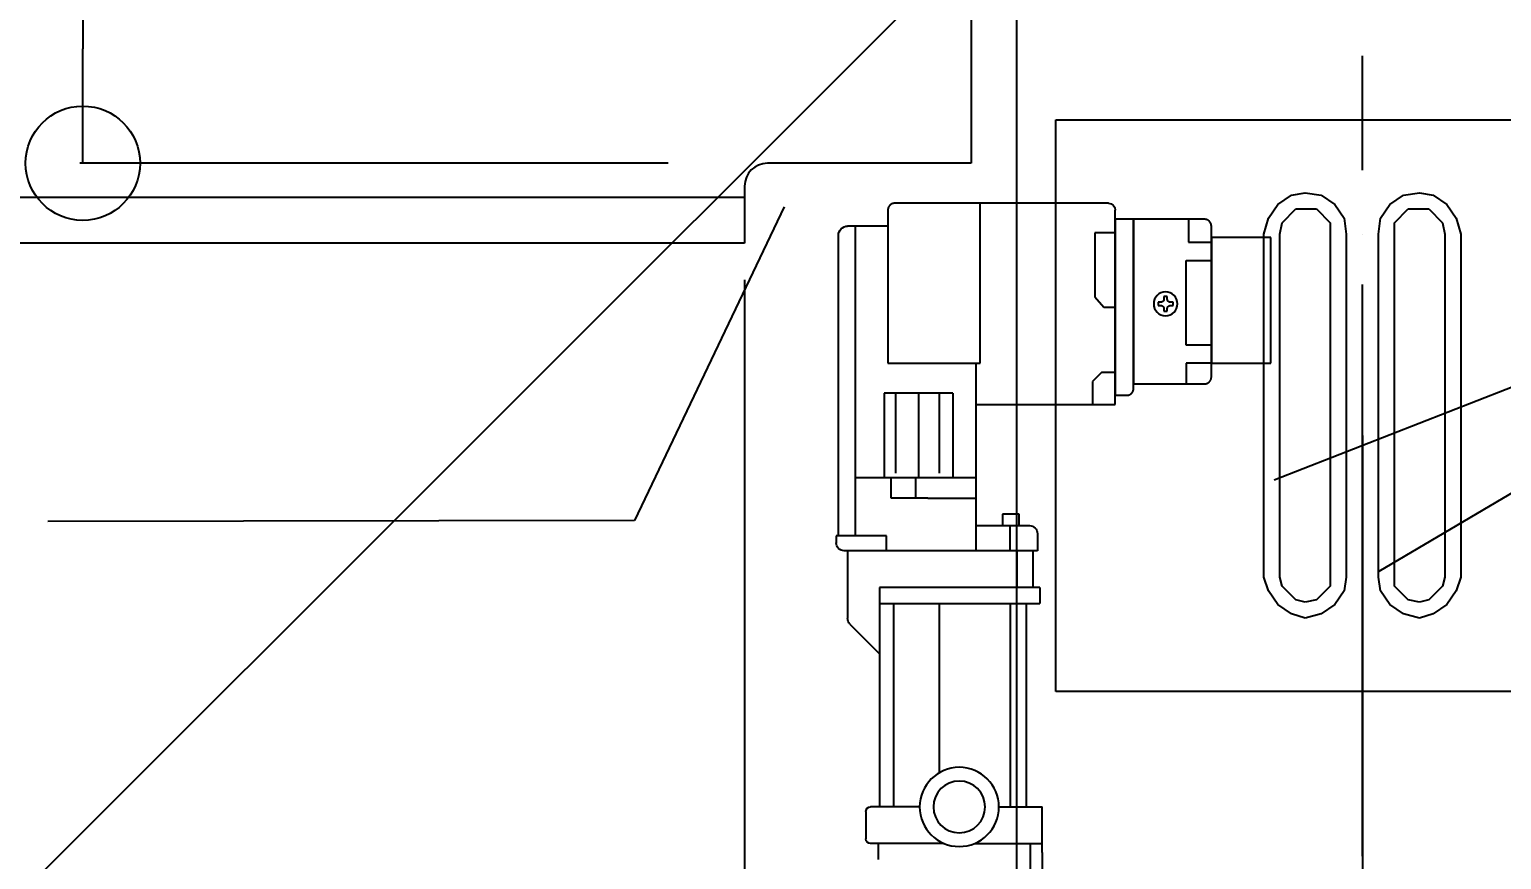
# Model space of a CAD drawing. Extents: x -668440 to 1010955, y -1678500 to 210463.
# Drawn here: x -613836 to -607400, y -1001459 to -997828 of the extents above; entities that cross this region are included whole.
import ezdxf

# ---------------------------------------------------------------- set-up
doc = ezdxf.new("R2010")
doc.units = 0
doc.header["$MEASUREMENT"] = 0
doc.linetypes.add('CENTER', pattern=[2, 1.25, -0.25, 0.25, -0.25])
doc.layers.get('0').update_dxf_attribs({"color": 3, "linetype": 'CONTINUOUS'})
doc.layers.get('Defpoints').update_dxf_attribs({"color": 251, "linetype": 'CONTINUOUS'})
doc.layers.add('00_ADDL', color=253, linetype='CONTINUOUS', plot=False)
for name, color, linetype in [('100', 5, 'CENTER'), ('_1-3_L-CS', 1, 'CONTINUOUS'), ('_5-6_GS-M', 6, 'CONTINUOUS'), ('cfhole_d', 7, 'CONTINUOUS'), ('cfr_d', 7, 'CONTINUOUS'), ('COL_H-494x302x13x21x13', 7, 'CONTINUOUS'), ('standard2', 2, 'CONTINUOUS'), ('注記', 3, 'CONTINUOUS')]:
    doc.layers.add(name, color=color, linetype=linetype)
doc.styles.add('DRACAD', font='txt', dxfattribs={"width": 0.85, "bigfont": 'extfont2'})
doc.styles.get("Standard").update_dxf_attribs({"font": 'Osaka.ttc'})
doc.dimstyles.new('ISO-25', dxfattribs={"dimtxt": 2.5, "dimasz": 2.5, "dimexe": 1.25, "dimexo": 0.625, "dimtad": 1, "dimdec": 4, "dimdsep": 46, "dimtxsty": 'Standard', "dimcen": 2.5, "dimadec": 0, "dimazin": 0, "dimtfac": 1, "dimtdec": 4, "dimtmove": 0, "dimatfit": 3, "dimfxl": 1, "dimtolj": 1, "dimtzin": 0, "dimarcsym": 0})

# ---------------------------------------------------------------- blocks, each defined once
blk = doc.blocks.new('_ORIGIN')
at = {"color": 0, "linetype": 'ByBlock', "lineweight": -2}
blk.add_line((0, 0), (-1, 0), dxfattribs=at)
blk.add_circle((0, 0), 0.5, dxfattribs=at)
blk = doc.blocks.new('*D10645')
at = {"layer": '_5-6_GS-M', "color": 0, "lineweight": -2}
for p, q in [((-228343.11, -404199.08), (-228431.36, -404199.08)), ((-228430.11, -404249.08), (-228430.11, -404416.08)), ((-228174.28, -404466.08), (-228431.36, -404466.08))]:
    blk.add_line(p, q, dxfattribs=at)
at = {"layer": 'Defpoints', "color": 0}
for p in [(-228293.11, -404199.08), (-228430.11, -404466.08), (-228124.28, -404466.08)]:
    blk.add_point(p, dxfattribs=at)
at = {"layer": '_5-6_GS-M', "color": 0, "linetype": 'ByBlock', "lineweight": -2, "xscale": 50, "yscale": 50, "zscale": 50}
for p, rotation in [((-228430.11, -404199.08), 90), ((-228430.11, -404466.08), 270)]:
    blk.add_blockref('_ORIGIN', p, dxfattribs=dict(at, rotation=rotation))
at = {"layer": '_5-6_GS-M', "color": 0, "insert": (-228475.11, -404326.08), "char_height": 50, "attachment_point": 5, "rotation": 90, "style": 'DRACAD'}
blk.add_mtext('\\A1;267', dxfattribs=at)
blk = doc.blocks.new('*D10646')
at = {"layer": '_5-6_GS-M', "color": 0, "lineweight": -2}
for p, q in [((-228140.81, -404517.08), (-228140.81, -404988.52)), ((-227870.77, -404585.08), (-227870.77, -404988.52)), ((-227920.77, -404987.27), (-228090.81, -404987.27))]:
    blk.add_line(p, q, dxfattribs=at)
at = {"layer": 'Defpoints', "color": 0}
for p in [(-228140.81, -404467.08), (-227870.77, -404535.08), (-228140.81, -404987.27)]:
    blk.add_point(p, dxfattribs=at)
at = {"layer": '_5-6_GS-M', "color": 0, "linetype": 'ByBlock', "lineweight": -2, "xscale": 50, "yscale": 50, "zscale": 50, "rotation": 180}
blk.add_blockref('_ORIGIN', (-228140.81, -404987.27), dxfattribs=at)
at = {"layer": '_5-6_GS-M', "color": 0, "linetype": 'ByBlock', "lineweight": -2, "xscale": 50, "yscale": 50, "zscale": 50}
blk.add_blockref('_ORIGIN', (-227870.77, -404987.27), dxfattribs=at)
at = {"layer": '_5-6_GS-M', "color": 0, "insert": (-228005.79, -404942.27), "char_height": 50, "attachment_point": 5, "style": 'DRACAD'}
blk.add_mtext('\\A1;270', dxfattribs=at)
blk = doc.blocks.new('TC01')
at = {"layer": '注記', "color": 4, "linetype": 'Continuous'}
for p, q in [((4888.06, 30085.63), (4946.06, 30085.63)), ((4944.06, 30085.63), (4981.47, 30085.63)), ((4944.06, 30015.63), (4944.06, 30085.63)), ((4981.47, 30085.63), (4981.54, 30085.63)), ((4981.54, 30085.63), (4981.62, 30085.62)), ((4981.62, 30085.62), (4981.69, 30085.62)), ((4981.69, 30085.62), (4981.77, 30085.61)), ((4981.77, 30085.61), (4981.84, 30085.6)), ((4981.84, 30085.6), (4981.91, 30085.59)), ((4981.91, 30085.59), (4981.98, 30085.58)), ((4981.98, 30085.58), (4982.06, 30085.57)), ((4982.06, 30085.57), (4982.13, 30085.55)), ((4982.13, 30085.55), (4982.2, 30085.54)), ((4982.2, 30085.54), (4982.27, 30085.52)), ((4982.27, 30085.52), (4982.34, 30085.5)), ((4982.34, 30085.5), (4982.41, 30085.48)), ((4982.41, 30085.48), (4982.48, 30085.45)), ((4982.48, 30085.45), (4982.55, 30085.43)), ((4982.55, 30085.43), (4982.62, 30085.4)), ((4982.62, 30085.4), (4982.69, 30085.37)), ((4982.69, 30085.37), (4982.75, 30085.34)), ((4982.75, 30085.34), (4982.82, 30085.31)), ((4982.82, 30085.31), (4982.89, 30085.27)), ((4982.89, 30085.27), (4982.95, 30085.24)), ((4982.95, 30085.24), (4983.01, 30085.2)), ((4983.01, 30085.2), (4983.08, 30085.16)), ((4983.08, 30085.16), (4983.14, 30085.12)), ((4983.14, 30085.12), (4983.2, 30085.08)), ((4983.2, 30085.08), (4983.26, 30085.04)), ((4983.26, 30085.04), (4983.32, 30084.99)), ((4983.32, 30084.99), (4983.37, 30084.95)), ((4983.37, 30084.95), (4983.43, 30084.9)), ((4845.05, 30078.45), (4845.12, 30078.48)), ((4845.12, 30078.48), (4845.19, 30078.5)), ((4845.19, 30078.5), (4845.26, 30078.52)), ((4845.26, 30078.52), (4845.33, 30078.54)), ((4845.33, 30078.54), (4845.4, 30078.55)), ((4845.4, 30078.55), (4845.47, 30078.57)), ((4845.47, 30078.57), (4845.54, 30078.58)), ((4845.54, 30078.58), (4845.62, 30078.59)), ((4845.62, 30078.59), (4845.69, 30078.6)), ((4845.69, 30078.6), (4845.76, 30078.61)), ((4845.76, 30078.61), (4845.84, 30078.62)), ((4845.84, 30078.62), (4845.91, 30078.62)), ((4845.91, 30078.62), (4845.98, 30078.63)), ((4845.98, 30078.63), (4846.06, 30078.63)), ((4846.06, 30078.63), (4877.06, 30078.63)), ((4853.06, 30078.63), (4853.06, 30068.63)), ((4877.06, 30078.63), (4877.06, 30006.63)), ((4877.06, 30078.63), (4885.06, 30078.63)), ((4877.06, 30004.63), (4877.06, 30078.63)), ((4885.06, 29997.63), (4885.06, 30082.63)), ((4885.06, 30078.63), (4885.06, 30001.63)), ((4983.43, 30084.9), (4983.49, 30084.85)), ((4983.49, 30084.85), (4983.54, 30084.8)), ((4983.54, 30084.8), (4983.59, 30084.75)), ((4983.59, 30084.75), (4983.64, 30084.69)), ((4983.64, 30084.69), (4983.69, 30084.64)), ((4983.69, 30084.64), (4983.74, 30084.59)), ((4983.74, 30084.59), (4983.79, 30084.53)), ((4983.79, 30084.53), (4983.84, 30084.47)), ((4983.84, 30084.47), (4983.88, 30084.41)), ((4983.88, 30084.41), (4983.92, 30084.35)), ((4983.92, 30084.35), (4983.97, 30084.29)), ((4983.97, 30084.29), (4984.01, 30084.23)), ((4984.01, 30084.23), (4984.04, 30084.17)), ((4984.04, 30084.17), (4984.08, 30084.1)), ((4984.08, 30084.1), (4984.12, 30084.04)), ((4984.12, 30084.04), (4984.15, 30083.97)), ((4984.15, 30083.97), (4984.18, 30083.91)), ((4984.18, 30083.91), (4984.21, 30083.84)), ((4984.21, 30083.84), (4984.24, 30083.77)), ((4984.24, 30083.77), (4984.27, 30083.71)), ((4984.27, 30083.71), (4984.3, 30083.64)), ((4984.3, 30083.64), (4984.32, 30083.57)), ((4984.32, 30083.57), (4984.34, 30083.5)), ((4984.34, 30083.5), (4984.36, 30083.43)), ((4984.36, 30083.43), (4984.38, 30083.35)), ((4984.38, 30083.35), (4984.4, 30083.28)), ((4984.4, 30083.28), (4984.41, 30083.21)), ((4984.41, 30083.21), (4984.43, 30083.14)), ((4984.43, 30083.14), (4984.44, 30083.07)), ((4984.44, 30083.07), (4984.45, 30082.99)), ((4984.45, 30082.99), (4984.46, 30082.92)), ((4984.46, 30082.92), (4984.46, 30082.85)), ((4984.46, 30082.85), (4984.47, 30082.77)), ((4984.47, 30082.77), (4984.47, 30082.7)), ((4984.47, 30082.7), (4984.47, 30082.63)), ((4984.47, 30082.63), (4984.47, 30015.63)), ((4843.06, 30075.85), (4843.07, 30075.92)), ((4843.06, 30075.77), (4843.06, 30075.85)), ((4843.06, 30075.7), (4843.06, 30075.77)), ((4843.06, 30075.63), (4843.06, 30075.7)), ((4843.06, 30042.63), (4843.06, 30075.63)), ((4843.07, 30075.92), (4843.08, 30075.99)), ((4843.08, 30075.99), (4843.09, 30076.07)), ((4843.09, 30076.07), (4843.1, 30076.14)), ((4843.1, 30076.14), (4843.11, 30076.21)), ((4843.11, 30076.21), (4843.13, 30076.28)), ((4843.13, 30076.28), (4843.15, 30076.35)), ((4843.15, 30076.35), (4843.17, 30076.43)), ((4843.17, 30076.43), (4843.19, 30076.5)), ((4843.19, 30076.5), (4843.21, 30076.57)), ((4843.21, 30076.57), (4843.23, 30076.64)), ((4843.23, 30076.64), (4843.26, 30076.71)), ((4843.26, 30076.71), (4843.28, 30076.77)), ((4843.28, 30076.77), (4843.31, 30076.84)), ((4843.31, 30076.84), (4843.34, 30076.91)), ((4843.34, 30076.91), (4843.38, 30076.97)), ((4843.38, 30076.97), (4843.41, 30077.04)), ((4843.41, 30077.04), (4843.45, 30077.1)), ((4843.45, 30077.1), (4843.48, 30077.17)), ((4843.48, 30077.17), (4843.52, 30077.23)), ((4843.52, 30077.23), (4843.56, 30077.29)), ((4843.56, 30077.29), (4843.6, 30077.35)), ((4843.6, 30077.35), (4843.65, 30077.41)), ((4843.65, 30077.41), (4843.69, 30077.47)), ((4843.69, 30077.47), (4843.74, 30077.53)), ((4843.74, 30077.53), (4843.78, 30077.59)), ((4843.78, 30077.59), (4843.83, 30077.64)), ((4843.83, 30077.64), (4843.88, 30077.69)), ((4843.88, 30077.69), (4843.93, 30077.75)), ((4843.93, 30077.75), (4843.99, 30077.8)), ((4843.99, 30077.8), (4844.04, 30077.85)), ((4844.04, 30077.85), (4844.1, 30077.9)), ((4844.1, 30077.9), (4844.15, 30077.95)), ((4844.15, 30077.95), (4844.21, 30077.99)), ((4844.21, 30077.99), (4844.27, 30078.04)), ((4844.27, 30078.04), (4844.33, 30078.08)), ((4844.33, 30078.08), (4844.39, 30078.12)), ((4844.39, 30078.12), (4844.45, 30078.16)), ((4844.45, 30078.16), (4844.51, 30078.2)), ((4844.51, 30078.2), (4844.58, 30078.24)), ((4844.58, 30078.24), (4844.64, 30078.27)), ((4844.64, 30078.27), (4844.71, 30078.31)), ((4844.71, 30078.31), (4844.77, 30078.34)), ((4844.77, 30078.34), (4844.84, 30078.37)), ((4844.84, 30078.37), (4844.91, 30078.4)), ((4844.91, 30078.4), (4844.98, 30078.43)), ((4844.98, 30078.43), (4845.05, 30078.45)), ((4885.06, 30072.63), (4894.06, 30072.63)), ((4894.06, 30072.63), (4894.06, 30044.63)), ((4984.47, 30075.63), (5002.06, 30075.63)), ((4998.76, 30075.63), (4998.76, 29940.13)), ((4817.06, 30070.63), (4843.06, 30070.63)), ((4817.06, 30015.63), (4817.06, 30070.63)), ((4843.06, 30070.63), (4843.06, 30015.63)), ((4853.06, 30068.63), (4843.06, 30068.63)), ((5006.06, 29940.13), (5006.06, 30071.63)), ((4854.06, 30060.63), (4843.06, 30060.63)), ((4854.06, 30023.63), (4854.06, 30060.63)), ((4843.06, 30009.63), (4843.06, 30042.63)), ((4859.81, 30040.88), (4859.81, 30042.38)), ((4859.81, 30042.38), (4861.06, 30042.38)), ((4861.06, 30040.88), (4859.81, 30040.88)), ((4861.06, 30042.38), (4861.09, 30042.38)), ((4861.09, 30040.88), (4861.06, 30040.88)), ((4861.09, 30042.38), (4861.12, 30042.38)), ((4861.12, 30040.88), (4861.09, 30040.88)), ((4861.12, 30042.38), (4861.15, 30042.38)), ((4861.15, 30040.87), (4861.12, 30040.88)), ((4861.15, 30042.38), (4861.18, 30042.38)), ((4861.18, 30040.87), (4861.15, 30040.87)), ((4861.18, 30042.38), (4861.21, 30042.39)), ((4861.21, 30040.87), (4861.18, 30040.87)), ((4861.21, 30042.39), (4861.24, 30042.39)), ((4861.24, 30040.86), (4861.21, 30040.87)), ((4861.24, 30042.39), (4861.27, 30042.39)), ((4861.27, 30040.86), (4861.24, 30040.86)), ((4861.27, 30042.39), (4861.3, 30042.4)), ((4861.3, 30040.85), (4861.27, 30040.86)), ((4861.3, 30042.4), (4861.33, 30042.41)), ((4861.33, 30040.85), (4861.3, 30040.85)), ((4861.33, 30042.41), (4861.36, 30042.41)), ((4861.36, 30040.84), (4861.33, 30040.85)), ((4861.36, 30042.41), (4861.39, 30042.42)), ((4861.39, 30040.83), (4861.36, 30040.84)), ((4861.39, 30042.42), (4861.42, 30042.43)), ((4861.42, 30040.82), (4861.39, 30040.83)), ((4861.42, 30042.43), (4861.45, 30042.44)), ((4861.45, 30040.81), (4861.42, 30040.82)), ((4861.45, 30042.44), (4861.48, 30042.45)), ((4861.48, 30040.8), (4861.45, 30040.81)), ((4861.48, 30042.45), (4861.51, 30042.46)), ((4861.51, 30040.79), (4861.48, 30040.8)), ((4861.51, 30042.46), (4861.53, 30042.47)), ((4861.53, 30040.78), (4861.51, 30040.79)), ((4861.53, 30042.47), (4861.56, 30042.48)), ((4861.56, 30040.77), (4861.53, 30040.78)), ((4861.56, 30042.48), (4861.59, 30042.5)), ((4861.59, 30040.76), (4861.56, 30040.77)), ((4861.59, 30042.5), (4861.62, 30042.51)), ((4861.62, 30040.74), (4861.59, 30040.76)), ((4861.62, 30042.51), (4861.65, 30042.52)), ((4861.65, 30040.73), (4861.62, 30040.74)), ((4861.65, 30042.52), (4861.67, 30042.54)), ((4861.67, 30040.71), (4861.65, 30040.73)), ((4861.67, 30042.54), (4861.7, 30042.55)), ((4861.7, 30040.7), (4861.67, 30040.71)), ((4861.7, 30042.55), (4861.73, 30042.57)), ((4861.73, 30040.68), (4861.7, 30040.7)), ((4861.73, 30042.57), (4861.75, 30042.59)), ((4861.75, 30040.67), (4861.73, 30040.68)), ((4861.75, 30042.59), (4861.78, 30042.6)), ((4861.78, 30040.65), (4861.75, 30040.67)), ((4861.78, 30042.6), (4861.8, 30042.62)), ((4861.8, 30040.63), (4861.78, 30040.65)), ((4861.8, 30042.62), (4861.83, 30042.64)), ((4861.83, 30040.61), (4861.8, 30040.63)), ((4861.83, 30042.64), (4861.85, 30042.66)), ((4861.85, 30040.59), (4861.83, 30040.61)), ((4861.85, 30042.66), (4861.87, 30042.68)), ((4861.87, 30040.57), (4861.85, 30040.59)), ((4861.87, 30042.68), (4861.9, 30042.7)), ((4861.9, 30040.55), (4861.87, 30040.57)), ((4861.9, 30042.7), (4861.92, 30042.72)), ((4861.92, 30040.53), (4861.9, 30040.55)), ((4861.92, 30042.72), (4861.94, 30042.74)), ((4861.94, 30040.51), (4861.92, 30040.53)), ((4861.94, 30042.74), (4861.96, 30042.76)), ((4861.96, 30040.49), (4861.94, 30040.51)), ((4861.96, 30042.76), (4861.98, 30042.79)), ((4861.98, 30040.47), (4861.96, 30040.49)), ((4861.98, 30042.79), (4862, 30042.81)), ((4862, 30040.44), (4861.98, 30040.47)), ((4862, 30042.81), (4862.02, 30042.83)), ((4862.02, 30040.42), (4862, 30040.44)), ((4862.02, 30042.83), (4862.04, 30042.86)), ((4862.04, 30040.4), (4862.02, 30040.42)), ((4862.04, 30042.86), (4862.06, 30042.88)), ((4862.06, 30040.37), (4862.04, 30040.4)), ((4862.06, 30042.88), (4862.08, 30042.91)), ((4862.08, 30040.35), (4862.06, 30040.37)), ((4862.08, 30042.91), (4862.1, 30042.93)), ((4862.1, 30040.32), (4862.08, 30040.35)), ((4862.1, 30042.93), (4862.11, 30042.96)), ((4862.11, 30040.3), (4862.1, 30040.32)), ((4862.11, 30042.96), (4862.13, 30042.98)), ((4862.13, 30040.27), (4862.11, 30040.3)), ((4862.13, 30042.98), (4862.14, 30043.01)), ((4862.14, 30040.24), (4862.13, 30040.27)), ((4862.14, 30043.01), (4862.16, 30043.04)), ((4862.16, 30040.22), (4862.14, 30040.24)), ((4862.16, 30043.04), (4862.17, 30043.06)), ((4862.17, 30040.19), (4862.16, 30040.22)), ((4862.17, 30043.06), (4862.19, 30043.09)), ((4862.19, 30040.16), (4862.17, 30040.19)), ((4862.19, 30043.09), (4862.2, 30043.12)), ((4862.2, 30040.13), (4862.19, 30040.16)), ((4862.2, 30043.12), (4862.21, 30043.15)), ((4862.21, 30040.1), (4862.2, 30040.13)), ((4862.21, 30043.15), (4862.22, 30043.18)), ((4862.22, 30040.08), (4862.21, 30040.1)), ((4862.22, 30043.18), (4862.23, 30043.21)), ((4862.23, 30040.05), (4862.22, 30040.08)), ((4862.23, 30043.21), (4862.24, 30043.23)), ((4862.24, 30040.02), (4862.23, 30040.05)), ((4862.24, 30043.23), (4862.25, 30043.26)), ((4862.25, 30039.99), (4862.24, 30040.02)), ((4862.25, 30043.26), (4862.26, 30043.29)), ((4862.26, 30039.96), (4862.25, 30039.99)), ((4862.26, 30043.29), (4862.27, 30043.32)), ((4862.27, 30039.93), (4862.26, 30039.96)), ((4862.27, 30043.32), (4862.28, 30043.35)), ((4862.28, 30039.9), (4862.27, 30039.93)), ((4862.28, 30043.38), (4862.29, 30043.41)), ((4862.28, 30043.35), (4862.28, 30043.38)), ((4862.28, 30039.87), (4862.28, 30039.9)), ((4862.29, 30039.84), (4862.28, 30039.87)), ((4862.29, 30043.44), (4862.3, 30043.47)), ((4862.29, 30043.41), (4862.29, 30043.44)), ((4862.3, 30043.53), (4862.31, 30043.57)), ((4862.3, 30043.5), (4862.3, 30043.53)), ((4862.3, 30043.47), (4862.3, 30043.5)), ((4862.31, 30044.88), (4863.81, 30044.88)), ((4862.31, 30043.63), (4862.31, 30044.88)), ((4862.31, 30043.6), (4862.31, 30043.63)), ((4862.31, 30043.57), (4862.31, 30043.6)), ((4863.81, 30044.88), (4863.81, 30043.63)), ((4863.81, 30043.63), (4863.81, 30043.6)), ((4863.81, 30043.6), (4863.81, 30043.57)), ((4863.81, 30043.57), (4863.81, 30043.53)), ((4863.81, 30043.53), (4863.81, 30043.5)), ((4863.81, 30043.5), (4863.82, 30043.47)), ((4863.82, 30043.47), (4863.82, 30043.44)), ((4863.82, 30043.44), (4863.82, 30043.41)), ((4863.82, 30043.41), (4863.83, 30043.38)), ((4863.83, 30039.87), (4863.82, 30039.84)), ((4863.83, 30043.38), (4863.84, 30043.35)), ((4863.84, 30039.9), (4863.83, 30039.87)), ((4863.84, 30043.35), (4863.84, 30043.32)), ((4863.84, 30043.32), (4863.85, 30043.29)), ((4863.85, 30039.96), (4863.84, 30039.93)), ((4863.84, 30039.93), (4863.84, 30039.9)), ((4863.85, 30043.29), (4863.86, 30043.26)), ((4863.86, 30039.99), (4863.85, 30039.96)), ((4863.86, 30043.26), (4863.87, 30043.23)), ((4863.87, 30040.02), (4863.86, 30039.99)), ((4863.87, 30043.23), (4863.88, 30043.21)), ((4863.88, 30040.05), (4863.87, 30040.02)), ((4863.88, 30043.21), (4863.89, 30043.18)), ((4863.89, 30040.08), (4863.88, 30040.05)), ((4863.89, 30043.18), (4863.9, 30043.15)), ((4863.9, 30040.1), (4863.89, 30040.08)), ((4863.9, 30043.15), (4863.91, 30043.12)), ((4863.91, 30040.13), (4863.9, 30040.1)), ((4863.91, 30043.12), (4863.93, 30043.09)), ((4863.93, 30040.16), (4863.91, 30040.13)), ((4863.93, 30043.09), (4863.94, 30043.06)), ((4863.94, 30040.19), (4863.93, 30040.16)), ((4863.94, 30043.06), (4863.95, 30043.04)), ((4863.95, 30040.22), (4863.94, 30040.19)), ((4863.95, 30043.04), (4863.97, 30043.01)), ((4863.97, 30040.24), (4863.95, 30040.22)), ((4863.97, 30043.01), (4863.98, 30042.98)), ((4863.98, 30040.27), (4863.97, 30040.24)), ((4863.98, 30042.98), (4864, 30042.96)), ((4864, 30040.3), (4863.98, 30040.27)), ((4864, 30042.96), (4864.02, 30042.93)), ((4864.02, 30040.32), (4864, 30040.3)), ((4864.02, 30042.93), (4864.03, 30042.91)), ((4864.03, 30040.35), (4864.02, 30040.32)), ((4864.03, 30042.91), (4864.05, 30042.88)), ((4864.05, 30040.37), (4864.03, 30040.35)), ((4864.05, 30042.88), (4864.07, 30042.86)), ((4864.07, 30040.4), (4864.05, 30040.37)), ((4864.07, 30042.86), (4864.09, 30042.83)), ((4864.09, 30040.42), (4864.07, 30040.4)), ((4864.09, 30042.83), (4864.11, 30042.81)), ((4864.11, 30040.44), (4864.09, 30040.42)), ((4864.11, 30042.81), (4864.13, 30042.79)), ((4864.13, 30040.47), (4864.11, 30040.44)), ((4864.13, 30042.79), (4864.15, 30042.76)), ((4864.15, 30040.49), (4864.13, 30040.47)), ((4864.15, 30042.76), (4864.17, 30042.74)), ((4864.17, 30040.51), (4864.15, 30040.49)), ((4864.17, 30042.74), (4864.19, 30042.72)), ((4864.19, 30040.53), (4864.17, 30040.51)), ((4864.19, 30042.72), (4864.22, 30042.7)), ((4864.22, 30040.55), (4864.19, 30040.53)), ((4864.22, 30042.7), (4864.24, 30042.68)), ((4864.24, 30040.57), (4864.22, 30040.55)), ((4864.24, 30042.68), (4864.26, 30042.66)), ((4864.26, 30040.59), (4864.24, 30040.57)), ((4864.26, 30042.66), (4864.29, 30042.64)), ((4864.29, 30040.61), (4864.26, 30040.59)), ((4864.29, 30042.64), (4864.31, 30042.62)), ((4864.31, 30040.63), (4864.29, 30040.61)), ((4864.31, 30042.62), (4864.34, 30042.6)), ((4864.34, 30040.65), (4864.31, 30040.63)), ((4864.34, 30042.6), (4864.36, 30042.59)), ((4864.36, 30040.67), (4864.34, 30040.65)), ((4864.36, 30042.59), (4864.39, 30042.57)), ((4864.39, 30040.68), (4864.36, 30040.67)), ((4864.39, 30042.57), (4864.41, 30042.55)), ((4864.41, 30040.7), (4864.39, 30040.68)), ((4864.41, 30042.55), (4864.44, 30042.54)), ((4864.44, 30040.71), (4864.41, 30040.7)), ((4864.44, 30042.54), (4864.47, 30042.52)), ((4864.47, 30040.73), (4864.44, 30040.71)), ((4864.47, 30042.52), (4864.49, 30042.51)), ((4864.49, 30040.74), (4864.47, 30040.73)), ((4864.49, 30042.51), (4864.52, 30042.5)), ((4864.52, 30040.76), (4864.49, 30040.74)), ((4864.52, 30042.5), (4864.55, 30042.48)), ((4864.55, 30040.77), (4864.52, 30040.76)), ((4864.55, 30042.48), (4864.58, 30042.47)), ((4864.58, 30040.78), (4864.55, 30040.77)), ((4864.58, 30042.47), (4864.61, 30042.46)), ((4864.61, 30040.79), (4864.58, 30040.78)), ((4864.61, 30042.46), (4864.64, 30042.45)), ((4864.64, 30040.8), (4864.61, 30040.79)), ((4864.64, 30042.45), (4864.66, 30042.44)), ((4864.66, 30040.81), (4864.64, 30040.8)), ((4864.66, 30042.44), (4864.69, 30042.43)), ((4864.69, 30040.82), (4864.66, 30040.81)), ((4864.69, 30042.43), (4864.72, 30042.42)), ((4864.72, 30040.83), (4864.69, 30040.82)), ((4864.72, 30042.42), (4864.75, 30042.41)), ((4864.75, 30040.84), (4864.72, 30040.83)), ((4864.75, 30042.41), (4864.78, 30042.41)), ((4864.78, 30040.85), (4864.75, 30040.84)), ((4864.78, 30042.41), (4864.81, 30042.4)), ((4864.81, 30040.85), (4864.78, 30040.85)), ((4864.81, 30042.4), (4864.84, 30042.39)), ((4864.84, 30040.86), (4864.81, 30040.85)), ((4864.84, 30042.39), (4864.87, 30042.39)), ((4864.87, 30040.86), (4864.84, 30040.86)), ((4864.87, 30042.39), (4864.9, 30042.39)), ((4864.9, 30040.87), (4864.87, 30040.86)), ((4864.9, 30042.39), (4864.93, 30042.38)), ((4864.93, 30040.87), (4864.9, 30040.87)), ((4864.93, 30042.38), (4864.96, 30042.38)), ((4864.96, 30040.87), (4864.93, 30040.87)), ((4864.96, 30042.38), (4865, 30042.38)), ((4865, 30040.88), (4864.96, 30040.87)), ((4865, 30042.38), (4865.03, 30042.38)), ((4865.03, 30040.88), (4865, 30040.88)), ((4865.03, 30042.38), (4865.06, 30042.38)), ((4865.06, 30040.88), (4865.03, 30040.88)), ((4865.06, 30042.38), (4866.31, 30042.38)), ((4866.31, 30040.88), (4865.06, 30040.88)), ((4866.31, 30042.38), (4866.31, 30040.88)), ((4890.06, 30040.13), (4885.06, 30040.13)), ((4894.06, 30044.63), (4890.06, 30040.13)), ((4862.29, 30039.81), (4862.29, 30039.84)), ((4862.3, 30039.78), (4862.29, 30039.81)), ((4862.3, 30039.75), (4862.3, 30039.78)), ((4862.3, 30039.72), (4862.3, 30039.75)), ((4862.31, 30039.69), (4862.3, 30039.72)), ((4862.31, 30039.66), (4862.31, 30039.69)), ((4862.31, 30039.63), (4862.31, 30039.66)), ((4862.31, 30038.38), (4862.31, 30039.63)), ((4863.81, 30038.38), (4862.31, 30038.38)), ((4863.82, 30039.78), (4863.81, 30039.75)), ((4863.81, 30039.75), (4863.81, 30039.72)), ((4863.81, 30039.72), (4863.81, 30039.69)), ((4863.81, 30039.69), (4863.81, 30039.66)), ((4863.81, 30039.66), (4863.81, 30039.63)), ((4863.81, 30039.63), (4863.81, 30038.38)), ((4863.82, 30039.84), (4863.82, 30039.81)), ((4863.82, 30039.81), (4863.82, 30039.78)), ((4843.06, 30023.63), (4854.06, 30023.63)), ((4843.06, 30015.63), (4817.06, 30015.63)), ((4843.06, 30015.63), (4854.06, 30015.63)), ((4854.06, 30015.63), (4854.06, 30006.63)), ((4984.47, 30015.63), (4944.06, 30015.63)), ((4946.06, 30015.63), (4946.06, 29997.63)), ((4843.06, 30009.55), (4843.06, 30009.63)), ((4843.06, 30009.48), (4843.06, 30009.55)), ((4843.06, 30009.41), (4843.06, 30009.48)), ((4843.07, 30009.33), (4843.06, 30009.41)), ((4843.08, 30009.26), (4843.07, 30009.33)), ((4843.09, 30009.19), (4843.08, 30009.26)), ((4843.1, 30009.11), (4843.09, 30009.19)), ((4843.11, 30009.04), (4843.1, 30009.11)), ((4843.13, 30008.97), (4843.11, 30009.04)), ((4843.15, 30008.9), (4843.13, 30008.97)), ((4843.17, 30008.83), (4843.15, 30008.9)), ((4843.19, 30008.76), (4843.17, 30008.83)), ((4843.21, 30008.69), (4843.19, 30008.76)), ((4843.23, 30008.62), (4843.21, 30008.69)), ((4843.26, 30008.55), (4843.23, 30008.62)), ((4843.28, 30008.48), (4843.26, 30008.55)), ((4843.31, 30008.41), (4843.28, 30008.48)), ((4843.34, 30008.34), (4843.31, 30008.41)), ((4843.38, 30008.28), (4843.34, 30008.34)), ((4843.41, 30008.21), (4843.38, 30008.28)), ((4843.45, 30008.15), (4843.41, 30008.21)), ((4843.48, 30008.08), (4843.45, 30008.15)), ((4843.52, 30008.02), (4843.48, 30008.08)), ((4843.56, 30007.96), (4843.52, 30008.02)), ((4843.6, 30007.9), (4843.56, 30007.96)), ((4843.65, 30007.84), (4843.6, 30007.9)), ((4843.69, 30007.78), (4843.65, 30007.84)), ((4843.74, 30007.72), (4843.69, 30007.78)), ((4843.78, 30007.67), (4843.74, 30007.72)), ((4885.06, 30011.63), (4891.06, 30011.63)), ((4891.06, 30011.63), (4895.06, 30007.63)), ((4843.83, 30007.61), (4843.78, 30007.67)), ((4843.88, 30007.56), (4843.83, 30007.61)), ((4843.93, 30007.51), (4843.88, 30007.56)), ((4843.99, 30007.45), (4843.93, 30007.51)), ((4844.04, 30007.4), (4843.99, 30007.45)), ((4844.1, 30007.36), (4844.04, 30007.4)), ((4844.15, 30007.31), (4844.1, 30007.36)), ((4844.21, 30007.26), (4844.15, 30007.31)), ((4844.27, 30007.22), (4844.21, 30007.26)), ((4844.33, 30007.17), (4844.27, 30007.22)), ((4844.39, 30007.13), (4844.33, 30007.17)), ((4844.45, 30007.09), (4844.39, 30007.13)), ((4844.51, 30007.05), (4844.45, 30007.09)), ((4844.58, 30007.02), (4844.51, 30007.05)), ((4844.64, 30006.98), (4844.58, 30007.02)), ((4844.71, 30006.95), (4844.64, 30006.98)), ((4844.77, 30006.91), (4844.71, 30006.95)), ((4844.84, 30006.88), (4844.77, 30006.91)), ((4844.91, 30006.85), (4844.84, 30006.88)), ((4844.98, 30006.83), (4844.91, 30006.85)), ((4845.05, 30006.8), (4844.98, 30006.83)), ((4845.12, 30006.78), (4845.05, 30006.8)), ((4845.19, 30006.76), (4845.12, 30006.78)), ((4845.26, 30006.74), (4845.19, 30006.76)), ((4845.33, 30006.72), (4845.26, 30006.74)), ((4845.4, 30006.7), (4845.33, 30006.72)), ((4845.47, 30006.68), (4845.4, 30006.7)), ((4845.54, 30006.67), (4845.47, 30006.68)), ((4845.62, 30006.66), (4845.54, 30006.67)), ((4845.69, 30006.65), (4845.62, 30006.66)), ((4845.76, 30006.64), (4845.69, 30006.65)), ((4845.84, 30006.63), (4845.76, 30006.64)), ((4845.91, 30006.63), (4845.84, 30006.63)), ((4845.98, 30006.63), (4845.91, 30006.63)), ((4846.06, 30006.63), (4845.98, 30006.63)), ((4877.06, 30006.63), (4846.06, 30006.63)), ((4877.06, 30004.55), (4877.06, 30004.63)), ((4877.06, 30004.48), (4877.06, 30004.55)), ((4877.06, 30004.41), (4877.06, 30004.48)), ((4877.07, 30004.33), (4877.06, 30004.41)), ((4877.08, 30004.26), (4877.07, 30004.33)), ((4877.09, 30004.19), (4877.08, 30004.26)), ((4877.1, 30004.11), (4877.09, 30004.19)), ((4877.11, 30004.04), (4877.1, 30004.11)), ((4877.13, 30003.97), (4877.11, 30004.04)), ((4877.15, 30003.9), (4877.13, 30003.97)), ((4877.17, 30003.83), (4877.15, 30003.9)), ((4877.19, 30003.76), (4877.17, 30003.83)), ((4877.21, 30003.69), (4877.19, 30003.76)), ((4877.23, 30003.62), (4877.21, 30003.69)), ((4877.26, 30003.55), (4877.23, 30003.62)), ((4877.28, 30003.48), (4877.26, 30003.55)), ((4877.31, 30003.41), (4877.28, 30003.48)), ((4877.34, 30003.34), (4877.31, 30003.41)), ((4877.38, 30003.28), (4877.34, 30003.34)), ((4877.41, 30003.21), (4877.38, 30003.28)), ((4877.45, 30003.15), (4877.41, 30003.21)), ((4877.48, 30003.08), (4877.45, 30003.15)), ((4877.52, 30003.02), (4877.48, 30003.08)), ((4877.56, 30002.96), (4877.52, 30003.02)), ((4877.6, 30002.9), (4877.56, 30002.96)), ((4877.65, 30002.84), (4877.6, 30002.9)), ((4877.69, 30002.78), (4877.65, 30002.84)), ((4877.74, 30002.72), (4877.69, 30002.78)), ((4877.78, 30002.67), (4877.74, 30002.72)), ((4877.83, 30002.61), (4877.78, 30002.67)), ((4877.88, 30002.56), (4877.83, 30002.61)), ((4877.93, 30002.51), (4877.88, 30002.56)), ((4877.99, 30002.45), (4877.93, 30002.51)), ((4878.04, 30002.4), (4877.99, 30002.45)), ((4878.1, 30002.36), (4878.04, 30002.4)), ((4878.15, 30002.31), (4878.1, 30002.36)), ((4878.21, 30002.26), (4878.15, 30002.31)), ((4878.27, 30002.22), (4878.21, 30002.26)), ((4878.33, 30002.17), (4878.27, 30002.22)), ((4878.39, 30002.13), (4878.33, 30002.17)), ((4878.45, 30002.09), (4878.39, 30002.13)), ((4878.51, 30002.05), (4878.45, 30002.09)), ((4878.58, 30002.02), (4878.51, 30002.05)), ((4878.64, 30001.98), (4878.58, 30002.02)), ((4878.71, 30001.95), (4878.64, 30001.98)), ((4878.77, 30001.91), (4878.71, 30001.95)), ((4878.84, 30001.88), (4878.77, 30001.91)), ((4878.91, 30001.85), (4878.84, 30001.88)), ((4878.98, 30001.83), (4878.91, 30001.85)), ((4879.05, 30001.8), (4878.98, 30001.83)), ((4879.12, 30001.78), (4879.05, 30001.8)), ((4879.19, 30001.76), (4879.12, 30001.78)), ((4879.26, 30001.74), (4879.19, 30001.76)), ((4879.33, 30001.72), (4879.26, 30001.74)), ((4879.4, 30001.7), (4879.33, 30001.72)), ((4879.47, 30001.68), (4879.4, 30001.7)), ((4879.54, 30001.67), (4879.47, 30001.68)), ((4879.62, 30001.66), (4879.54, 30001.67)), ((4879.69, 30001.65), (4879.62, 30001.66)), ((4879.76, 30001.64), (4879.69, 30001.65)), ((4879.84, 30001.63), (4879.76, 30001.64)), ((4879.91, 30001.63), (4879.84, 30001.63)), ((4879.98, 30001.63), (4879.91, 30001.63)), ((4880.06, 30001.63), (4879.98, 30001.63)), ((4885.06, 30001.63), (4880.06, 30001.63)), ((4895.06, 30007.63), (4895.06, 29997.63)), ((4956.06, 30002.63), (4986.06, 30002.63)), ((4956.06, 30002.63), (4956.06, 29965.63)), ((4962.06, 30002.63), (4962.06, 29967.63)), ((4971.06, 30002.63), (4971.06, 29965.63)), ((4981.06, 30002.63), (4981.06, 29967.63)), ((4986.06, 30002.63), (4986.06, 29965.63)), ((4946.06, 29997.63), (4885.06, 29997.63)), ((4946.06, 29997.63), (4946.06, 29933.63)), ((4998.76, 29965.63), (4946.06, 29965.63)), ((4972.41, 29965.63), (4972.41, 29956.63)), ((4983.06, 29956.63), (4983.06, 29965.63)), ((4967.06, 29956.63), (4946.06, 29956.63)), ((4967.06, 29956.63), (4983.06, 29956.63)), ((4946.06, 29944.63), (4922.56, 29944.63)), ((4927.06, 29949.63), (4934.31, 29949.63)), ((4927.06, 29944.63), (4927.06, 29949.63)), ((4934.31, 29944.63), (4927.06, 29944.63)), ((4931.06, 29933.63), (4931.06, 29944.63)), ((4934.31, 29949.63), (4934.31, 29944.63)), ((4919.06, 29941.13), (4919.06, 29933.63)), ((4985.06, 29933.63), (4985.06, 29940.13)), ((4985.06, 29940.13), (5007.06, 29940.13)), ((5007.06, 29940.13), (5007.06, 29937.13)), ((4919.06, 29933.63), (4985.06, 29933.63)), ((4921.06, 29933.63), (4921.06, 29917.63)), ((4928.06, 29933.63), (4928.06, 29917.63)), ((4985.06, 29933.63), (5003.56, 29933.63)), ((5002.06, 29933.63), (5002.06, 29904.08)), ((4918.06, 29917.63), (4988.06, 29917.63)), ((4918.06, 29917.63), (4918.06, 29910.63)), ((4988.06, 29917.63), (4988.06, 29910.63)), ((4988.06, 29910.63), (4918.06, 29910.63)), ((4924.06, 29910.63), (4924.06, 29821.63)), ((4931.06, 29910.63), (4931.06, 29821.63)), ((4961.92, 29836.63), (4961.92, 29910.63)), ((4982.06, 29910.63), (4982.06, 29821.63)), ((4988.06, 29910.63), (4988.06, 29821.63)), ((5001.03, 29901.6), (4988.06, 29888.63)), ((4936.06, 29821.63), (4917.06, 29821.63)), ((4917.06, 29801.63), (4917.06, 29821.63)), ((4970.58, 29821.63), (4992.06, 29821.63)), ((4994.06, 29819.63), (4994.06, 29807.63)), ((4946.62, 29805.63), (4917.06, 29805.63)), ((4922.06, 29784.63), (4922.06, 29805.63)), ((4959.89, 29805.63), (4992.06, 29805.63)), ((4988.59, 29798.6), (4988.59, 29805.63)), ((4917.06, 29801.63), (4917.06, 29784.13))]:
    blk.add_line(p, q, dxfattribs=at)
for centre, radius in [((4863.06, 30041.63), 5.2), ((4953.26, 29821.63), 17.32), ((4953.26, 29821.63), 11.31)]:
    blk.add_circle(centre, radius, dxfattribs=at)
for centre, radius, start, end in [((4888.06, 30082.63), 3, 90, 180), ((5002.06, 30071.63), 4, 0, 90), ((4922.56, 29941.13), 3.5, 90, 180), ((5003.56, 29937.13), 3.5, 270, 0), ((4998.56, 29904.08), 3.5, 314.99988, 0), ((4992.06, 29819.63), 2, 0, 90), ((4992.06, 29807.63), 2, 270, 0)]:
    blk.add_arc(centre, radius, start, end, dxfattribs=at)
blk = doc.blocks.new('剛接合部C1Y')
at = {"layer": '00_ADDL'}
blk.add_line((-226970.77238, -403299.07507), (-228770.77238, -405099.07507), dxfattribs=at)
at = {"layer": '100', "linetype": 'CENTER', "ltscale": 200}
blk.add_line((-227870.77238, -407169.07507), (-227870.77238, -403299.07507), dxfattribs=at)
at = {"layer": '_1-3_L-CS'}
for p, q in [((-228123.44341, -404485.09354), (-228188.88979, -404622.31166)), ((-228188.88979, -404622.31166), (-228445.35603, -404622.79793))]:
    blk.add_line(p, q, dxfattribs=at)
at = {"layer": '_1-3_L-CS', "transparency": 33554661}
for p, q in [((-227708.24104, -404525.83278), (-227909.27238, -404604.7456)), ((-227863.41943, -404644.47733), (-227662.72768, -404525.83278))]:
    blk.add_line(p, q, dxfattribs=at)
at = {"layer": '_5-6_GS-M'}
for p, q in [((-228041.77238, -403901.07507), (-228041.77238, -404466.07507)), ((-228041.77238, -404466.07507), (-228130.81377, -404466.07507)), ((-228140.81377, -404476.07507), (-228140.81377, -404501.07507)), ((-228140.81377, -404481.07507), (-228770.77238, -404481.07507)), ((-228140.81377, -404501.07507), (-228770.77238, -404501.07507))]:
    blk.add_line(p, q, dxfattribs=at)
blk.add_arc((-228130.81377, -404476.07507), 10, 90, 180, dxfattribs=at)
at = {"layer": 'cfhole_d'}
for p, q in [((-227905.77238, -404492.07507), (-227899.77238, -404486.07507)), ((-227899.77238, -404486.07507), (-227890.77238, -404486.07507)), ((-227890.77238, -404486.07507), (-227884.77238, -404492.07507)), ((-227856.77238, -404492.07507), (-227850.77238, -404486.07507)), ((-227850.77238, -404486.07507), (-227841.77238, -404486.07507)), ((-227841.77238, -404486.07507), (-227835.77238, -404492.07507)), ((-227906.77238, -404497.07507), (-227905.77238, -404492.07507)), ((-227884.77238, -404492.07507), (-227884.77238, -404651.07507)), ((-227856.77238, -404651.07507), (-227856.77238, -404492.07507)), ((-227835.77238, -404492.07507), (-227834.77238, -404497.07507)), ((-227906.77238, -404647.07507), (-227906.77238, -404497.07507)), ((-227834.77238, -404497.07507), (-227834.77238, -404647.07507)), ((-227905.77238, -404651.07507), (-227906.77238, -404647.07507)), ((-227834.77238, -404647.07507), (-227835.77238, -404651.07507)), ((-227899.77238, -404657.07507), (-227905.77238, -404651.07507)), ((-227884.77238, -404651.07507), (-227890.77238, -404657.07507)), ((-227850.77238, -404657.07507), (-227856.77238, -404651.07507)), ((-227835.77238, -404651.07507), (-227841.77238, -404657.07507)), ((-227895.77238, -404658.07507), (-227899.77238, -404657.07507)), ((-227890.77238, -404657.07507), (-227895.77238, -404658.07507)), ((-227845.77238, -404658.07507), (-227850.77238, -404657.07507)), ((-227841.77238, -404657.07507), (-227845.77238, -404658.07507))]:
    blk.add_line(p, q, dxfattribs=at)
at = {"layer": 'cfr_d'}
for p, q in [((-228004.77238, -404697.07507), (-228004.77238, -404447.07507)), ((-228004.77238, -404447.07507), (-227736.77238, -404447.07507)), ((-227907.77238, -404484.07507), (-227901.77238, -404480.07507)), ((-227901.77238, -404480.07507), (-227895.77238, -404479.07507)), ((-227895.77238, -404479.07507), (-227888.77238, -404480.07507)), ((-227888.77238, -404480.07507), (-227882.77238, -404484.07507)), ((-227858.77238, -404484.07507), (-227852.77238, -404480.07507)), ((-227852.77238, -404480.07507), (-227845.77238, -404479.07507)), ((-227845.77238, -404479.07507), (-227839.77238, -404480.07507)), ((-227839.77238, -404480.07507), (-227833.77238, -404484.07507)), ((-227911.77238, -404490.07507), (-227907.77238, -404484.07507)), ((-227882.77238, -404484.07507), (-227878.77238, -404490.07507)), ((-227862.77238, -404490.07507), (-227858.77238, -404484.07507)), ((-227833.77238, -404484.07507), (-227829.77238, -404490.07507)), ((-227913.77238, -404497.07507), (-227911.77238, -404490.07507)), ((-227878.77238, -404490.07507), (-227877.77238, -404497.07507)), ((-227863.77238, -404497.07507), (-227862.77238, -404490.07507)), ((-227829.77238, -404490.07507), (-227827.77238, -404497.07507)), ((-227913.77238, -404647.07507), (-227913.77238, -404497.07507)), ((-227877.77238, -404497.07507), (-227877.77238, -404647.07507)), ((-227863.77238, -404647.07507), (-227863.77238, -404497.07507)), ((-227827.77238, -404497.07507), (-227827.77238, -404647.07507)), ((-227911.77238, -404653.07507), (-227913.77238, -404647.07507)), ((-227877.77238, -404647.07507), (-227878.77238, -404653.07507)), ((-227862.77238, -404653.07507), (-227863.77238, -404647.07507)), ((-227827.77238, -404647.07507), (-227829.77238, -404653.07507)), ((-227907.77238, -404659.07507), (-227911.77238, -404653.07507)), ((-227878.77238, -404653.07507), (-227882.77238, -404659.07507)), ((-227858.77238, -404659.07507), (-227862.77238, -404653.07507)), ((-227829.77238, -404653.07507), (-227833.77238, -404659.07507)), ((-227901.77238, -404663.07507), (-227907.77238, -404659.07507)), ((-227882.77238, -404659.07507), (-227888.77238, -404663.07507)), ((-227852.77238, -404663.07507), (-227858.77238, -404659.07507)), ((-227833.77238, -404659.07507), (-227839.77238, -404663.07507)), ((-227895.77238, -404665.07507), (-227901.77238, -404663.07507)), ((-227888.77238, -404663.07507), (-227895.77238, -404665.07507)), ((-227845.77238, -404665.07507), (-227852.77238, -404663.07507)), ((-227839.77238, -404663.07507), (-227845.77238, -404665.07507)), ((-227736.77238, -404697.07507), (-228004.77238, -404697.07507))]:
    blk.add_line(p, q, dxfattribs=at)
at = {"layer": 'COL_H-494x302x13x21x13'}
blk.add_line((-228021.77238, -405099.07507), (-228021.77238, -403901.07507), dxfattribs=at)
at = {"layer": 'standard2'}
blk.add_line((-227870.77238, -404497.07507), (-227870.77238, -404497.07507), dxfattribs=at)
at = {"xscale": -1}
blk.add_blockref('TC01', (-223093.71585, -434569.20163), dxfattribs=at)
at = {"layer": '_5-6_GS-M'}
dim = blk.add_linear_dim(base=(-228430.10571, -404466.07507), p1=(-228293.10571, -404199.07507), p2=(-228124.28017, -404466.07507), angle=90, dimstyle='ISO-25', override={"dimtxt": 50, "dimasz": 50, "dimexo": 50, "dimgap": 20, "dimdec": 0, "dimtxsty": 'DRACAD', "dimblk1": 'ORIGIN', "dimblk2": 'ORIGIN', "dimsah": 1}, dxfattribs=at)
dim.commit()
dim.dimension.update_dxf_attribs({"geometry": '*D10645', "text_midpoint": (-228430.10571, -404326.07507), "dimtype": 160})
dim = blk.add_linear_dim(base=(-228140.81377, -404987.26835), p1=(-227870.77238, -404535.07507), p2=(-228140.81377, -404467.07507), dimstyle='ISO-25', override={"dimtxt": 50, "dimasz": 50, "dimexo": 50, "dimgap": 20, "dimdec": 0, "dimtxsty": 'DRACAD', "dimblk1": 'ORIGIN', "dimblk2": 'ORIGIN', "dimsah": 1}, dxfattribs=at)
dim.commit()
dim.dimension.update_dxf_attribs({"geometry": '*D10646', "text_midpoint": (-228005.79307, -404987.26835), "dimtype": 160})

msp = doc.modelspace()

# ---------------------------------------------------------------- block references
at = {"xscale": 10, "yscale": 10, "zscale": 10}
msp.add_blockref('剛接合部C1Y', (1670698.6842, 3046247.35843, 5600), dxfattribs=at)

doc.saveas('drawing.dxf')
